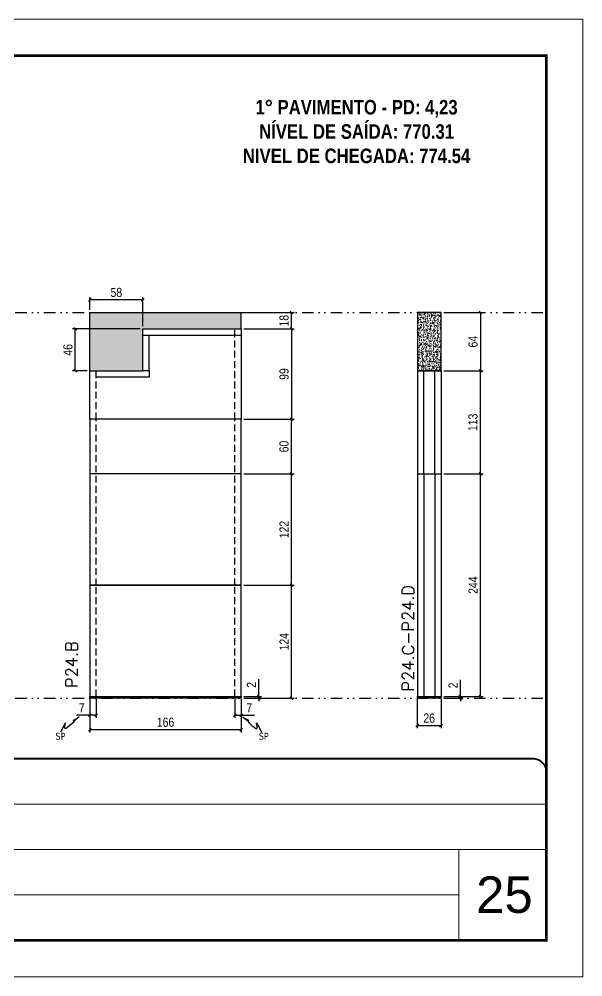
# Model space of a CAD drawing. Header units: millimetres. Extents: x 787 to 8287, y -592 to 17063.
# Drawn here: x 2292 to 2910, y 4003 to 5053 of the extents above; entities that cross this region are included whole.
import ezdxf

# ---------------------------------------------------------------- set-up
doc = ezdxf.new("R2010")
doc.units = ezdxf.units.MM
for name, pattern in [('CONTINUO', [0]), ('DASHED', [0.75, 0.5, -0.25]), ('DIVIDE2', [0.625, 0.25, -0.125, 0, -0.125, 0, -0.125]), ('HIDDEN', [0.375, 0.25, -0.125])]:
    doc.linetypes.add(name, pattern=pattern)
for name, color, linetype, lineweight in [('CARIMBO', 255, 'Continuous', 9), ('Folhas', 255, 'Continuous', 9), ('SARRAFO DE PRESSAO', 251, 'DASHED', 9), ('Texto Seção', 7, 'Continuous', 15)]:
    doc.layers.add(name, color=color, linetype=linetype, lineweight=lineweight)
for name, color, linetype in [('COTA', 241, 'Continuous'), ('NOMENCLATURA', 7, 'Continuous'), ('Nível', 160, 'Continuous'), ('Painéis', 200, 'Continuous'), ('SARR_2.2x7', 40, 'Continuous'), ('Sarrafo de Pressão', 42, 'HIDDEN'), ('texto', 7, 'Continuous')]:
    doc.layers.add(name, color=color, linetype=linetype)
doc.styles.add('ARIAL', font='arial.ttf')
doc.styles.add('COTA TECNICA', font='techl___.ttf', dxfattribs={"height": 10})
doc.styles.add('COTA TECNICA-50', font='techl___.ttf', dxfattribs={"height": 10})
doc.styles.add('REGUA-120', font='ROMANS.shx', dxfattribs={"height": 15})
doc.styles.add('ROMANC', font='techb___.ttf', dxfattribs={"height": 2.5})
doc.styles.get("Standard").update_dxf_attribs({"font": 'arial.ttf'})
doc.dimstyles.new('COTA PAINEL-50', dxfattribs={"dimtxt": 10, "dimasz": 3, "dimexe": 3, "dimexo": 3, "dimgap": 3, "dimtad": 1, "dimdec": 1, "dimzin": 12, "dimdsep": 46, "dimtxsty": 'COTA TECNICA-50', "dimblk1": 'OBLIQUE', "dimblk2": 'OBLIQUE', "dimsah": 1, "dimcen": 0.9, "dimclrd": 4, "dimclre": 4, "dimclrt": 240, "dimadec": 1, "dimazin": 3, "dimtfac": 1, "dimtdec": 1, "dimtmove": 0, "dimatfit": 3, "dimfxl": 0, "dimtolj": 1, "dimtzin": 12, "dimarcsym": 0})
doc.dimstyles.new('PAINEL', dxfattribs={"dimtxt": 10, "dimasz": 3, "dimexe": 3, "dimexo": 3, "dimgap": 3, "dimtad": 1, "dimdec": 1, "dimzin": 12, "dimdsep": 46, "dimtxsty": 'COTA TECNICA', "dimblk1": 'OBLIQUE', "dimblk2": 'OBLIQUE', "dimsah": 1, "dimcen": 0.9, "dimclrd": 4, "dimclre": 4, "dimclrt": 240, "dimadec": 1, "dimazin": 3, "dimtfac": 1, "dimtdec": 1, "dimtmove": 0, "dimatfit": 3, "dimfxl": 0, "dimtolj": 1, "dimtzin": 12, "dimarcsym": 0})
doc.dimstyles.get("Standard").update_dxf_attribs({"dimtxt": 0.18, "dimasz": 0.18, "dimexe": 0.18, "dimexo": 0.0625, "dimgap": 0.09, "dimtad": 0, "dimtih": 1, "dimtoh": 1, "dimdec": 4, "dimzin": 0, "dimdsep": 46, "dimtxsty": 'Standard', "dimcen": 0.09, "dimadec": 0, "dimazin": 0, "dimtfac": 1, "dimtdec": 4, "dimtofl": 0, "dimtmove": 0, "dimatfit": 3, "dimfxl": 0, "dimtolj": 1, "dimtzin": 0, "dimarcsym": 0})

# ---------------------------------------------------------------- blocks, each defined once
blk = doc.blocks.new('9999999999')
at = {"color": 30, "linetype": 'CONTINUO'}
for p, q in [((98564.6, 34379.6), (99584, 34379.6)), ((98564.6, 34329.8), (99488, 34329.8)), ((99584, 34329.8), (99488, 34329.8)), ((99488, 34329.8), (99488, 34230.2)), ((98564.6, 34280), (99488, 34280))]:
    blk.add_line(p, q, dxfattribs=at)
at = {"color": 30, "linetype": 'CONTINUO', "const_width": 2}
blk.add_lwpolyline([(99584, 34230.2), (99584, 34414.4, 0.414214), (99569, 34429.4), (98229, 34429.4, 0.414214), (98214, 34414.4), (98214, 34245.2, 0.414214), (98229, 34230.2), (99584, 34230.2)], format="xyb", dxfattribs=at)
at = {"layer": 'Folhas'}
blk.add_lwpolyline([(98139, 34190.2), (99624, 34190.2), (99624, 35240.2), (98139, 35240.2)], close=True, dxfattribs=at)
at = {"layer": 'Folhas', "color": 30, "const_width": 3}
blk.add_lwpolyline([(98214, 34230.2), (99584, 34230.2), (99584, 35200.2), (98214, 35200.2)], close=True, dxfattribs=at)
blk = doc.blocks.new('_Oblique')
at = {"color": 0, "linetype": 'ByBlock', "lineweight": -2}
blk.add_line((-0.5, -0.5), (0.5, 0.5), dxfattribs=at)
blk = doc.blocks.new('*D634')
at = {"layer": 'COTA', "color": 4, "lineweight": -2}
for p, q in [((2728.9, 4307.1), (2728.9, 4275.2)), ((2754.9, 4307.1), (2754.9, 4275.2)), ((2728.9, 4278.2), (2754.9, 4278.2))]:
    blk.add_line(p, q, dxfattribs=at)
at = {"layer": 'Defpoints', "color": 0}
for p in [(2728.9, 4310.1), (2754.9, 4310.1), (2754.9, 4278.2)]:
    blk.add_point(p, dxfattribs=at)
at = {"layer": 'COTA', "color": 4, "lineweight": -2, "xscale": 3, "yscale": 3, "zscale": 3, "rotation": 180}
blk.add_blockref('_Oblique', (2728.9, 4278.2), dxfattribs=at)
at = {"layer": 'COTA', "color": 4, "lineweight": -2, "xscale": 3, "yscale": 3, "zscale": 3}
blk.add_blockref('_Oblique', (2754.9, 4278.2), dxfattribs=at)
at = {"layer": 'COTA', "color": 240, "insert": (2741.9, 4286.3), "char_height": 10, "attachment_point": 5, "style": 'COTA TECNICA'}
blk.add_mtext('\\A1;26', dxfattribs=at)
blk = doc.blocks.new('*D635')
at = {"layer": 'COTA', "color": 4, "lineweight": -2}
for p, q in [((2776.1, 4310.1), (2776.1, 4328.2)), ((2757.9, 4310.1), (2779.1, 4310.1)), ((2757.9, 4308.1), (2779.1, 4308.1)), ((2776.1, 4308.1), (2776.1, 4310.1)), ((2776.1, 4308.1), (2776.1, 4305.1))]:
    blk.add_line(p, q, dxfattribs=at)
at = {"layer": 'Defpoints', "color": 0}
for p in [(2754.9, 4310.1), (2754.9, 4308.1), (2776.1, 4310.1)]:
    blk.add_point(p, dxfattribs=at)
at = {"layer": 'COTA', "color": 4, "lineweight": -2, "xscale": 3, "yscale": 3, "zscale": 3}
for p, rotation in [((2776.1, 4310.1), 270), ((2776.1, 4308.1), 90)]:
    blk.add_blockref('_Oblique', p, dxfattribs=dict(at, rotation=rotation))
at = {"layer": 'COTA', "color": 240, "insert": (2768.1, 4322.2), "char_height": 10, "attachment_point": 5, "rotation": 90, "style": 'COTA TECNICA-50'}
blk.add_mtext('\\A1;2', dxfattribs=at)
blk = doc.blocks.new('*D1330')
at = {"layer": 'COTA', "color": 4, "linetype": 'ByBlock', "lineweight": -2}
for p, q in [((2757.9, 4731.1), (2801.1, 4731.1)), ((2798.1, 4731.1), (2798.1, 4667.1)), ((2757.9, 4667.1), (2801.1, 4667.1))]:
    blk.add_line(p, q, dxfattribs=at)
at = {"layer": 'Defpoints', "color": 0, "linetype": 'ByBlock'}
for p in [(2754.9, 4731.1), (2754.9, 4667.1), (2798.1, 4667.1)]:
    blk.add_point(p, dxfattribs=at)
at = {"layer": 'COTA', "color": 4, "linetype": 'ByBlock', "lineweight": -2, "xscale": 3, "yscale": 3, "zscale": 3}
for p, rotation in [((2798.1, 4731.1), 90), ((2798.1, 4667.1), 270)]:
    blk.add_blockref('_Oblique', p, dxfattribs=dict(at, rotation=rotation))
at = {"layer": 'COTA', "color": 240, "linetype": 'ByBlock', "insert": (2790, 4699.1), "char_height": 10, "attachment_point": 5, "rotation": 90, "style": 'COTA TECNICA'}
blk.add_mtext('\\A1;64', dxfattribs=at)
blk = doc.blocks.new('*D1331')
at = {"layer": 'COTA', "color": 4, "lineweight": -2}
for p, q in [((2757.9, 4554.1), (2801.1, 4554.1)), ((2798.1, 4310.1), (2798.1, 4554.1)), ((2757.9, 4310.1), (2801.1, 4310.1))]:
    blk.add_line(p, q, dxfattribs=at)
at = {"layer": 'Defpoints', "color": 0}
for p in [(2754.9, 4554.1), (2798.1, 4554.1), (2754.9, 4310.1)]:
    blk.add_point(p, dxfattribs=at)
at = {"layer": 'COTA', "color": 4, "lineweight": -2, "xscale": 3, "yscale": 3, "zscale": 3}
for p, rotation in [((2798.1, 4554.1), 90), ((2798.1, 4310.1), 270)]:
    blk.add_blockref('_Oblique', p, dxfattribs=dict(at, rotation=rotation))
at = {"layer": 'COTA', "color": 240, "insert": (2790.1, 4432.1), "char_height": 10, "attachment_point": 5, "rotation": 90, "style": 'COTA TECNICA-50'}
blk.add_mtext('\\A1;244', dxfattribs=at)
blk = doc.blocks.new('*D673')
at = {"layer": 'COTA', "color": 4, "lineweight": -2}
for p, q in [((2757.9, 4667.1), (2801.1, 4667.1)), ((2798.1, 4554.1), (2798.1, 4667.1)), ((2757.9, 4554.1), (2801.1, 4554.1))]:
    blk.add_line(p, q, dxfattribs=at)
at = {"layer": 'Defpoints', "color": 0}
for p in [(2754.9, 4667.1), (2798.1, 4667.1), (2754.9, 4554.1)]:
    blk.add_point(p, dxfattribs=at)
at = {"layer": 'COTA', "color": 4, "lineweight": -2, "xscale": 3, "yscale": 3, "zscale": 3}
for p, rotation in [((2798.1, 4667.1), 90), ((2798.1, 4554.1), 270)]:
    blk.add_blockref('_Oblique', p, dxfattribs=dict(at, rotation=rotation))
at = {"layer": 'COTA', "color": 240, "insert": (2789.9, 4610.6), "char_height": 10, "attachment_point": 5, "rotation": 90, "style": 'COTA TECNICA-50'}
blk.add_mtext('\\A1;113', dxfattribs=at)
blk = doc.blocks.new('*D1586')
at = {"layer": 'COTA', "color": 4, "lineweight": -2}
for p, q in [((2369.7, 4307.1), (2369.7, 4270.7)), ((2535.7, 4307.1), (2535.7, 4270.7)), ((2369.7, 4273.7), (2535.7, 4273.7))]:
    blk.add_line(p, q, dxfattribs=at)
at = {"layer": 'Defpoints', "color": 0}
for p in [(2369.7, 4310.1), (2535.7, 4310.1), (2535.7, 4273.7)]:
    blk.add_point(p, dxfattribs=at)
at = {"layer": 'COTA', "color": 4, "lineweight": -2, "xscale": 3, "yscale": 3, "zscale": 3, "rotation": 180}
blk.add_blockref('_Oblique', (2369.7, 4273.7), dxfattribs=at)
at = {"layer": 'COTA', "color": 4, "lineweight": -2, "xscale": 3, "yscale": 3, "zscale": 3}
blk.add_blockref('_Oblique', (2535.7, 4273.7), dxfattribs=at)
at = {"layer": 'COTA', "color": 240, "insert": (2452.7, 4281.8), "char_height": 10, "attachment_point": 5, "style": 'COTA TECNICA'}
blk.add_mtext('\\A1;166', dxfattribs=at)
blk = doc.blocks.new('*D1587')
at = {"layer": 'COTA', "color": 4, "lineweight": -2}
for p, q in [((2369.7, 4305.1), (2369.7, 4286.6)), ((2376.7, 4307.1), (2376.7, 4286.6)), ((2369.7, 4289.6), (2354.9, 4289.6)), ((2376.7, 4289.6), (2369.7, 4289.6))]:
    blk.add_line(p, q, dxfattribs=at)
at = {"layer": 'Defpoints', "color": 0}
for p in [(2369.7, 4308.1), (2376.7, 4310.1), (2369.7, 4289.6)]:
    blk.add_point(p, dxfattribs=at)
at = {"layer": 'COTA', "color": 4, "lineweight": -2, "xscale": 3, "yscale": 3, "zscale": 3, "rotation": 180}
blk.add_blockref('_Oblique', (2369.7, 4289.6), dxfattribs=at)
at = {"layer": 'COTA', "color": 4, "lineweight": -2, "xscale": 3, "yscale": 3, "zscale": 3}
blk.add_blockref('_Oblique', (2376.7, 4289.6), dxfattribs=at)
at = {"layer": 'COTA', "color": 240, "insert": (2360.8, 4297.7), "char_height": 10, "attachment_point": 5, "style": 'COTA TECNICA-50'}
blk.add_mtext('\\A1;7', dxfattribs=at)
blk = doc.blocks.new('*D1588')
at = {"layer": 'COTA', "color": 4, "lineweight": -2}
for p, q in [((2528.7, 4307.1), (2528.7, 4286.6)), ((2535.7, 4305.1), (2535.7, 4286.6)), ((2528.7, 4289.6), (2535.7, 4289.6)), ((2535.7, 4289.6), (2550.4, 4289.6))]:
    blk.add_line(p, q, dxfattribs=at)
at = {"layer": 'Defpoints', "color": 0}
for p in [(2528.7, 4310.1), (2535.7, 4308.1), (2535.7, 4289.6)]:
    blk.add_point(p, dxfattribs=at)
at = {"layer": 'COTA', "color": 4, "lineweight": -2, "xscale": 3, "yscale": 3, "zscale": 3, "rotation": 180}
blk.add_blockref('_Oblique', (2528.7, 4289.6), dxfattribs=at)
at = {"layer": 'COTA', "color": 4, "lineweight": -2, "xscale": 3, "yscale": 3, "zscale": 3}
blk.add_blockref('_Oblique', (2535.7, 4289.6), dxfattribs=at)
at = {"layer": 'COTA', "color": 240, "insert": (2544.5, 4297.7), "char_height": 10, "attachment_point": 5, "style": 'COTA TECNICA-50'}
blk.add_mtext('\\A1;7', dxfattribs=at)
blk = doc.blocks.new('*D1589')
at = {"layer": 'COTA', "color": 4, "linetype": 'ByBlock', "lineweight": -2}
for p, q in [((2538.7, 4432.1), (2593.8, 4432.1)), ((2590.8, 4308.1), (2590.8, 4432.1)), ((2538.7, 4308.1), (2593.8, 4308.1))]:
    blk.add_line(p, q, dxfattribs=at)
at = {"layer": 'Defpoints', "color": 0, "linetype": 'ByBlock'}
for p in [(2535.7, 4432.1), (2590.8, 4432.1), (2535.7, 4308.1)]:
    blk.add_point(p, dxfattribs=at)
at = {"layer": 'COTA', "color": 4, "linetype": 'ByBlock', "lineweight": -2, "xscale": 3, "yscale": 3, "zscale": 3}
for p, rotation in [((2590.8, 4432.1), 90), ((2590.8, 4308.1), 270)]:
    blk.add_blockref('_Oblique', p, dxfattribs=dict(at, rotation=rotation))
at = {"layer": 'COTA', "color": 240, "linetype": 'ByBlock', "insert": (2582.7, 4370.1), "char_height": 10, "attachment_point": 5, "rotation": 90, "style": 'COTA TECNICA'}
blk.add_mtext('\\A1;124', dxfattribs=at)
blk = doc.blocks.new('*D1590')
at = {"layer": 'COTA', "color": 4, "lineweight": -2}
for p, q in [((2554.9, 4310.1), (2554.9, 4328.9)), ((2538.7, 4310.1), (2557.9, 4310.1)), ((2538.7, 4308.1), (2557.9, 4308.1)), ((2554.9, 4308.1), (2554.9, 4310.1)), ((2554.9, 4308.1), (2554.9, 4305.1))]:
    blk.add_line(p, q, dxfattribs=at)
at = {"layer": 'Defpoints', "color": 0}
for p in [(2535.7, 4310.1), (2535.7, 4308.1), (2554.9, 4308.1)]:
    blk.add_point(p, dxfattribs=at)
at = {"layer": 'COTA', "color": 4, "lineweight": -2, "xscale": 3, "yscale": 3, "zscale": 3}
for p, rotation in [((2554.9, 4310.1), 270), ((2554.9, 4308.1), 90)]:
    blk.add_blockref('_Oblique', p, dxfattribs=dict(at, rotation=rotation))
at = {"layer": 'COTA', "color": 240, "insert": (2546.9, 4322.8), "char_height": 10, "attachment_point": 5, "rotation": 90, "style": 'COTA TECNICA-50'}
blk.add_mtext('\\A1;2', dxfattribs=at)
blk = doc.blocks.new('*D1591')
at = {"layer": 'COTA', "color": 4, "linetype": 'ByBlock', "lineweight": -2}
for p, q in [((2538.7, 4432.1), (2593.8, 4432.1)), ((2590.8, 4308.1), (2590.8, 4432.1)), ((2538.7, 4308.1), (2593.8, 4308.1))]:
    blk.add_line(p, q, dxfattribs=at)
at = {"layer": 'Defpoints', "color": 0, "linetype": 'ByBlock'}
for p in [(2535.7, 4432.1), (2590.8, 4432.1), (2535.7, 4308.1)]:
    blk.add_point(p, dxfattribs=at)
at = {"layer": 'COTA', "color": 4, "linetype": 'ByBlock', "lineweight": -2, "xscale": 3, "yscale": 3, "zscale": 3}
for p, rotation in [((2590.8, 4432.1), 90), ((2590.8, 4308.1), 270)]:
    blk.add_blockref('_Oblique', p, dxfattribs=dict(at, rotation=rotation))
at = {"layer": 'COTA', "color": 240, "linetype": 'ByBlock', "insert": (2582.7, 4370.1), "char_height": 10, "attachment_point": 5, "rotation": 90, "style": 'COTA TECNICA'}
blk.add_mtext('\\A1;124', dxfattribs=at)
blk = doc.blocks.new('*D1592')
at = {"layer": 'COTA', "color": 4, "lineweight": -2}
for p, q in [((2538.7, 4554.1), (2593.8, 4554.1)), ((2590.8, 4432.1), (2590.8, 4554.1)), ((2538.7, 4432.1), (2593.8, 4432.1))]:
    blk.add_line(p, q, dxfattribs=at)
at = {"layer": 'Defpoints', "color": 0}
for p in [(2535.7, 4554.1), (2590.8, 4554.1), (2535.7, 4432.1)]:
    blk.add_point(p, dxfattribs=at)
at = {"layer": 'COTA', "color": 4, "lineweight": -2, "xscale": 3, "yscale": 3, "zscale": 3}
for p, rotation in [((2590.8, 4554.1), 90), ((2590.8, 4432.1), 270)]:
    blk.add_blockref('_Oblique', p, dxfattribs=dict(at, rotation=rotation))
at = {"layer": 'COTA', "color": 240, "insert": (2582.7, 4493.1), "char_height": 10, "attachment_point": 5, "rotation": 90, "style": 'COTA TECNICA-50'}
blk.add_mtext('\\A1;122', dxfattribs=at)
blk = doc.blocks.new('*D1593')
at = {"layer": 'COTA', "color": 4, "lineweight": -2}
for p, q in [((2504.7, 4731.1), (2593.8, 4731.1)), ((2590.8, 4713.1), (2590.8, 4731.1)), ((2538.7, 4713.1), (2593.8, 4713.1))]:
    blk.add_line(p, q, dxfattribs=at)
at = {"layer": 'Defpoints', "color": 0}
for p in [(2501.7, 4731.1), (2590.8, 4731.1), (2535.7, 4713.1)]:
    blk.add_point(p, dxfattribs=at)
at = {"layer": 'COTA', "color": 4, "lineweight": -2, "xscale": 3, "yscale": 3, "zscale": 3}
for p, rotation in [((2590.8, 4731.1), 90), ((2590.8, 4713.1), 270)]:
    blk.add_blockref('_Oblique', p, dxfattribs=dict(at, rotation=rotation))
at = {"layer": 'COTA', "color": 240, "insert": (2582.7, 4722.1), "char_height": 10, "attachment_point": 5, "rotation": 90, "style": 'COTA TECNICA-50'}
blk.add_mtext('\\A1;18', dxfattribs=at)
blk = doc.blocks.new('*D1594')
at = {"layer": 'COTA', "color": 4, "lineweight": -2}
for p, q in [((2538.7, 4713.1), (2593.8, 4713.1)), ((2590.8, 4713.1), (2590.8, 4614.1)), ((2538.7, 4614.1), (2593.8, 4614.1))]:
    blk.add_line(p, q, dxfattribs=at)
at = {"layer": 'Defpoints', "color": 0}
for p in [(2535.7, 4713.1), (2535.7, 4614.1), (2590.8, 4614.1)]:
    blk.add_point(p, dxfattribs=at)
at = {"layer": 'COTA', "color": 4, "lineweight": -2, "xscale": 3, "yscale": 3, "zscale": 3}
for p, rotation in [((2590.8, 4713.1), 90), ((2590.8, 4614.1), 270)]:
    blk.add_blockref('_Oblique', p, dxfattribs=dict(at, rotation=rotation))
at = {"layer": 'COTA', "color": 240, "insert": (2582.7, 4663.6), "char_height": 10, "attachment_point": 5, "rotation": 90, "style": 'COTA TECNICA-50'}
blk.add_mtext('\\A1;99', dxfattribs=at)
blk = doc.blocks.new('*D1595')
at = {"layer": 'COTA', "color": 4, "lineweight": -2}
for p, q in [((2369.7, 4734.1), (2369.7, 4747.8)), ((2427.7, 4716.1), (2427.7, 4747.8)), ((2427.7, 4744.8), (2369.7, 4744.8))]:
    blk.add_line(p, q, dxfattribs=at)
at = {"layer": 'Defpoints', "color": 0}
for p in [(2369.7, 4744.8), (2369.7, 4731.1), (2427.7, 4713.1)]:
    blk.add_point(p, dxfattribs=at)
at = {"layer": 'COTA', "color": 4, "lineweight": -2, "xscale": 3, "yscale": 3, "zscale": 3, "rotation": 180}
blk.add_blockref('_Oblique', (2369.7, 4744.8), dxfattribs=at)
at = {"layer": 'COTA', "color": 4, "lineweight": -2, "xscale": 3, "yscale": 3, "zscale": 3}
blk.add_blockref('_Oblique', (2427.7, 4744.8), dxfattribs=at)
at = {"layer": 'COTA', "color": 240, "insert": (2398.7, 4753), "char_height": 10, "attachment_point": 5, "style": 'COTA TECNICA'}
blk.add_mtext('\\A1;58', dxfattribs=at)
blk = doc.blocks.new('*D1585')
at = {"layer": 'Defpoints', "color": 0}
for p in [(2535.7, 4614.1), (2590.8, 4614.1), (2535.7, 4554.1)]:
    blk.add_point(p, dxfattribs=at)
at = {"layer": 'Painéis', "color": 4, "lineweight": -2}
for p, q in [((2538.7, 4614.1), (2593.8, 4614.1)), ((2590.8, 4554.1), (2590.8, 4614.1)), ((2538.7, 4554.1), (2593.8, 4554.1))]:
    blk.add_line(p, q, dxfattribs=at)
at = {"layer": 'Painéis', "color": 4, "lineweight": -2, "xscale": 3, "yscale": 3, "zscale": 3}
for p, rotation in [((2590.8, 4614.1), 90), ((2590.8, 4554.1), 270)]:
    blk.add_blockref('_Oblique', p, dxfattribs=dict(at, rotation=rotation))
at = {"layer": 'Painéis', "color": 240, "insert": (2582.6, 4584.1), "char_height": 10, "attachment_point": 5, "rotation": 90, "style": 'COTA TECNICA'}
blk.add_mtext('\\A1;60', dxfattribs=at)
blk = doc.blocks.new('*D1596')
at = {"layer": 'Defpoints', "color": 0}
for p in [(2353.7, 4713.1), (2427.7, 4713.1), (2369.7, 4667.1)]:
    blk.add_point(p, dxfattribs=at)
at = {"layer": 'Painéis', "color": 4, "lineweight": -2}
for p, q in [((2424.7, 4713.1), (2350.7, 4713.1)), ((2353.7, 4667.1), (2353.7, 4713.1)), ((2366.7, 4667.1), (2350.7, 4667.1))]:
    blk.add_line(p, q, dxfattribs=at)
at = {"layer": 'Painéis', "color": 4, "lineweight": -2, "xscale": 3, "yscale": 3, "zscale": 3}
for p, rotation in [((2353.7, 4713.1), 90), ((2353.7, 4667.1), 270)]:
    blk.add_blockref('_Oblique', p, dxfattribs=dict(at, rotation=rotation))
at = {"layer": 'Painéis', "color": 240, "insert": (2345.6, 4690.1), "char_height": 10, "attachment_point": 5, "rotation": 90, "style": 'COTA TECNICA'}
blk.add_mtext('\\A1;46', dxfattribs=at)

msp = doc.modelspace()

# ---------------------------------------------------------------- hatches: boundary and pattern name
at = {"layer": 'COTA', "linetype": 'ByBlock'}
h = msp.add_hatch(dxfattribs=at)
h.set_pattern_fill('AR-CONC', color=256, scale=0.03)
h.set_pattern_definition([(50, (-6096.4187, 619.1103), (5.46554, -0.4781726), [0.5715, -6.2865]), (355, (-6096.4187, 619.1103), (-1.0573026, 5.7317054), [0.4572, -5.0292175]), (100.451445, (-6095.963, 619.0705), (4.4082374, 5.2535326), [0.4857003, -5.3427073]), (46.1842, (-6096.419, 620.6343), (8.132371, -1.26127), [0.85725, -9.42975]), (96.63556, (-6095.741, 620.529), (7.122124, 7.422784), [0.728551, -8.014068]), (351.18415, (-6096.419, 620.634), (7.122124, 7.422784), [0.685799, -7.543792]), (21, (-6095.6567, 620.2533), (4.5484317, -3.067956), [0.5715, -6.2865]), (326, (-6095.6567, 620.2533), (1.854061, 5.525639), [0.4572, -5.0292]), (71.451445, (-6095.2776, 619.9977), (6.4024926, 2.457683), [0.4857003, -5.342698]), (37.5, (-6096.4187, 619.1103), (0.0926581, 2.53665117), [0, -4.96824, 0, -5.1054, 0, -5.04825]), (7.5, (-6096.4187, 619.1103), (2.0045899, 3.00541724), [0, -2.91084, 0, -4.85394, 0, -1.92405]), (327.5, (-6098.118, 619.1103), (4.06771786, -0.1718623), [0, -1.905, 0, -5.9436, 0, -7.8867]), (317.5, (-6098.88, 619.1103), (4.4438754, 0.7627947), [0, -2.4765, 0, -3.94716, 0, -5.6007])])
h.paths.add_polyline_path([(2427.67, 4667.1), (2427.67, 4713.1), (2535.67, 4713.1), (2535.67, 4731.1), (2369.67, 4731.1), (2369.67, 4667.1)])
h = msp.add_hatch(dxfattribs=at)
h.set_pattern_fill('AR-CONC', color=256, scale=0.03)
h.set_pattern_definition([(50, (-6353.1895, 629.1103), (5.46554, -0.4781726), [0.5715, -6.2865]), (355, (-6353.1895, 629.1103), (-1.0573026, 5.7317054), [0.4572, -5.0292175]), (100.451445, (-6352.734, 629.0705), (4.4082374, 5.2535326), [0.4857003, -5.3427073]), (46.1842, (-6353.1895, 630.6343), (8.132371, -1.26127), [0.85725, -9.42975]), (96.63556, (-6352.512, 630.529), (7.122124, 7.422784), [0.728551, -8.014068]), (351.18415, (-6353.1895, 630.634), (7.122124, 7.422784), [0.685799, -7.543792]), (21, (-6352.4275, 630.2533), (4.5484317, -3.067956), [0.5715, -6.2865]), (326, (-6352.4275, 630.2533), (1.854061, 5.525639), [0.4572, -5.0292]), (71.451445, (-6352.0485, 629.9977), (6.4024926, 2.457683), [0.4857003, -5.342698]), (37.5, (-6353.1895, 629.1103), (0.0926581, 2.53665117), [0, -4.96824, 0, -5.1054, 0, -5.04825]), (7.5, (-6353.1895, 629.1103), (2.0045899, 3.00541724), [0, -2.91084, 0, -4.85394, 0, -1.92405]), (327.5, (-6354.8888, 629.1103), (4.06771786, -0.1718623), [0, -1.905, 0, -5.9436, 0, -7.8867]), (317.5, (-6355.6508, 629.1103), (4.4438754, 0.7627947), [0, -2.4765, 0, -3.94716, 0, -5.6007])])
h.paths.add_polyline_path([(2754.93, 4731.1), (2728.93, 4731.1), (2728.93, 4667.08), (2754.93, 4667.08)])

# ---------------------------------------------------------------- linework, layer by layer
for p, q in [((2369.67, 4731.1), (2369.67, 4731.1)), ((2369.67, 4667.1), (2369.67, 4731.1)), ((2369.67, 4731.1), (2535.67, 4731.1)), ((2535.67, 4713.1), (2535.67, 4731.1))]:
    msp.add_line(p, q, dxfattribs=at)
msp.add_lwpolyline([(2728.93, 4667.08), (2754.93, 4667.08), (2754.93, 4731.1), (2728.93, 4731.1)], close=True, dxfattribs=at)
at = {"layer": 'Nível', "color": 4, "linetype": 'DIVIDE2', "ltscale": 50}
for p, q in [((1879.04, 4731.1), (2870.5, 4731.1)), ((1879.04, 4308.1), (2870.5, 4308.1))]:
    msp.add_line(p, q, dxfattribs=at)
at = {"layer": 'Painéis'}
for p, q in [((2427.67, 4667.1), (2427.67, 4713.1)), ((2427.67, 4713.1), (2535.67, 4713.1)), ((2535.67, 4713.1), (2535.67, 4614.1)), ((2369.67, 4614.1), (2369.67, 4667.1)), ((2369.67, 4667.1), (2427.67, 4667.1)), ((2728.93, 4667.08), (2728.93, 4310.1)), ((2728.93, 4667.08), (2754.93, 4667.08)), ((2754.93, 4667.08), (2728.93, 4667.08)), ((2754.93, 4667.08), (2754.93, 4310.1)), ((2535.67, 4554.1), (2369.67, 4554.1)), ((2728.93, 4554.1), (2754.93, 4554.1)), ((2728.93, 4310.1), (2754.93, 4310.1)), ((2728.93, 4310.1), (2754.93, 4310.1)), ((2728.93, 4308.1), (2728.93, 4310.1)), ((2754.93, 4308.1), (2728.93, 4308.1)), ((2754.93, 4310.1), (2754.93, 4308.1))]:
    msp.add_line(p, q, dxfattribs=at)
for points in [[(2535.67, 4614.1), (2369.67, 4614.1), (2369.67, 4432.1), (2535.67, 4432.1)], [(2535.67, 4432.1), (2369.67, 4432.1), (2369.67, 4310.1), (2535.67, 4310.1)], [(2535.67, 4308.1), (2369.67, 4308.1), (2369.67, 4310.1), (2535.67, 4310.1)]]:
    msp.add_lwpolyline(points, close=True, dxfattribs=at)
at = {"layer": 'SARR_2.2x7'}
for p, q in [((2427.67, 4706.1), (2535.67, 4706.1)), ((2434.67, 4667.1), (2434.67, 4706.1)), ((2434.67, 4667.1), (2427.67, 4667.1)), ((2434.67, 4667.1), (2434.67, 4660.1)), ((2735.93, 4554.1), (2735.93, 4667.08)), ((2747.93, 4554.1), (2747.93, 4667.08)), ((2434.67, 4660.1), (2376.67, 4660.1)), ((2735.93, 4554.1), (2735.93, 4310.1)), ((2747.93, 4554.1), (2747.93, 4310.1))]:
    msp.add_line(p, q, dxfattribs=at)
at = {"layer": 'Sarrafo de Pressão', "ltscale": 30}
for p, q in [((2528.67, 4614.1), (2528.67, 4713.1)), ((2376.67, 4614.1), (2376.67, 4667.1)), ((2376.67, 4432.1), (2376.67, 4614.1)), ((2528.67, 4432.1), (2528.67, 4614.1)), ((2376.67, 4310.1), (2376.67, 4432.1)), ((2528.67, 4310.1), (2528.67, 4432.1))]:
    msp.add_line(p, q, dxfattribs=at)

# ---------------------------------------------------------------- block references
at = {"layer": 'SARRAFO DE PRESSAO', "color": 6, "linetype": 'ByBlock'}
msp.add_blockref('9999999999', (-96713.48, -30187.51), dxfattribs=at)

# ---------------------------------------------------------------- texts
at = {"layer": 'CARIMBO', "style": 'ARIAL'}
msp.add_text('25', height=40, dxfattribs=at).set_placement((2793.36, 4072.84))
at = {"layer": 'NOMENCLATURA', "color": 2, "insert": (2662.24, 4990.83), "char_height": 16, "attachment_point": 2, "style": 'ROMANC'}
msp.add_mtext_dynamic_manual_height_columns('\\P1° PAVIMENTO - PD: 4,23\\PNÍVEL DE SAÍDA: 770.31\\PNIVEL DE CHEGADA: 774.54', width=328.3607, gutter_width=1, heights=[0], dxfattribs=at)
at = {"layer": 'texto', "color": 0, "char_height": 7.5, "attachment_point": 5}
for insert in [(2337.42, 4266.43), (2560.45, 4266.43)]:
    msp.add_mtext('{\\fTahoma|b0|i0|c0|p34;\\C4;SP}', dxfattribs=dict(at, insert=insert))
at = {"layer": 'Texto Seção', "char_height": 13, "width": 285.3299, "attachment_point": 7, "rotation": 90, "style": 'REGUA-120'}
for s, insert in [('P24.C-P24.D', (2725.22, 4315.51)), ('P24.B', (2356.2, 4319.35))]:
    msp.add_mtext(s, dxfattribs=dict(at, insert=insert))

# ---------------------------------------------------------------- dimensions: what is measured, and where the dimension line sits
at = {"layer": 'COTA'}
for base, p1, p2, dimstyle, picture, middle in [((2369.67, 4744.83), (2427.67, 4713.1), (2369.67, 4731.1), 'PAINEL', '*D1595', (2398.67, 4752.96)), ((2535.67, 4289.59), (2528.67, 4310.1), (2535.67, 4308.1), 'COTA PAINEL-50', '*D1588', (2544.53, 4297.67))]:
    dim = msp.add_linear_dim(base=base, p1=p1, p2=p2, dimstyle=dimstyle, dxfattribs=at)
    dim.commit()
    dim.dimension.update_dxf_attribs({"geometry": picture, "text_midpoint": middle})
for base, p1, p2, angle, picture, middle in [((2590.75, 4731.1), (2535.67, 4713.1), (2501.67, 4731.1), 90, '*D1593', (2582.66, 4722.1)), ((2590.75, 4614.1), (2535.67, 4713.1), (2535.67, 4614.1), 90, '*D1594', (2582.66, 4663.6)), ((2798.15, 4667.08), (2754.93, 4554.1), (2754.93, 4667.08), 90, '*D673', (2789.93, 4610.59)), ((2590.75, 4554.1), (2535.67, 4432.1), (2535.67, 4554.1), 90, '*D1592', (2582.69, 4493.1)), ((2798.15, 4554.1), (2754.93, 4310.1), (2754.93, 4554.1), 90, '*D1331', (2790.07, 4432.1)), ((2369.67, 4289.59), (2376.67, 4310.1), (2369.67, 4308.1), 180, '*D1587', (2360.8, 4297.67))]:
    dim = msp.add_linear_dim(base=base, p1=p1, p2=p2, angle=angle, dimstyle='COTA PAINEL-50', dxfattribs=at)
    dim.commit()
    dim.dimension.update_dxf_attribs({"geometry": picture, "text_midpoint": middle})
at = {"layer": 'COTA', "linetype": 'ByBlock'}
dim = msp.add_linear_dim(base=(2798.15, 4667.08), p1=(2754.93, 4731.1), p2=(2754.93, 4667.08), angle=90, dimstyle='PAINEL', dxfattribs=at)
dim.commit()
dim.dimension.update_dxf_attribs({"geometry": '*D1330', "text_midpoint": (2790.04, 4699.09)})
for picture in ['*D1589', '*D1591']:
    dim = msp.add_aligned_dim(p1=(2535.67, 4308.1), p2=(2535.67, 4432.1), distance=-55.08, dimstyle='PAINEL', dxfattribs=at)
    dim.commit()
    dim.dimension.update_dxf_attribs({"geometry": picture, "text_midpoint": (2582.68, 4370.1)})
at = {"layer": 'COTA'}
for base, p1, p2, picture, middle in [((2554.93, 4308.1), (2535.67, 4310.1), (2535.67, 4308.1), '*D1590', (2554.93, 4322.85)), ((2776.13, 4310.1), (2754.93, 4308.1), (2754.93, 4310.1), '*D635', (2776.13, 4322.16))]:
    dim = msp.add_linear_dim(base=base, p1=p1, p2=p2, angle=90, dimstyle='COTA PAINEL-50', dxfattribs=at)
    dim.commit()
    dim.dimension.update_dxf_attribs({"geometry": picture, "text_midpoint": middle, "dimtype": 160})
for base, p1, p2, picture, middle in [((2535.67, 4273.74), (2369.67, 4310.1), (2535.67, 4310.1), '*D1586', (2452.67, 4281.84)), ((2754.93, 4278.21), (2728.93, 4310.1), (2754.93, 4310.1), '*D634', (2741.93, 4286.31))]:
    dim = msp.add_linear_dim(base=base, p1=p1, p2=p2, dimstyle='PAINEL', override={"dimarcsym": 2}, dxfattribs=at)
    dim.commit()
    dim.dimension.update_dxf_attribs({"geometry": picture, "text_midpoint": middle})
at = {"layer": 'Painéis'}
for base, p1, p2, picture, middle in [((2353.68, 4713.1), (2369.67, 4667.1), (2427.67, 4713.1), '*D1596', (2345.57, 4690.1)), ((2590.75, 4614.1), (2535.67, 4554.1), (2535.67, 4614.1), '*D1585', (2582.65, 4584.1))]:
    dim = msp.add_linear_dim(base=base, p1=p1, p2=p2, angle=90, dimstyle='PAINEL', dxfattribs=at)
    dim.commit()
    dim.dimension.update_dxf_attribs({"geometry": picture, "text_midpoint": middle})

# ---------------------------------------------------------------- leaders
at = {"layer": 'COTA', "path_type": 1}
for points in [[(2357.84, 4287.92), (2342.05, 4276.09), (2342.98, 4280.89), (2337.43, 4271.11)], [(2537.5, 4287.92), (2553.28, 4276.09), (2552.36, 4280.89), (2557.91, 4271.11)]]:
    msp.add_leader(points, dimstyle='Standard', override={"dimasz": 8}, dxfattribs=at)

doc.saveas('drawing.dxf')
